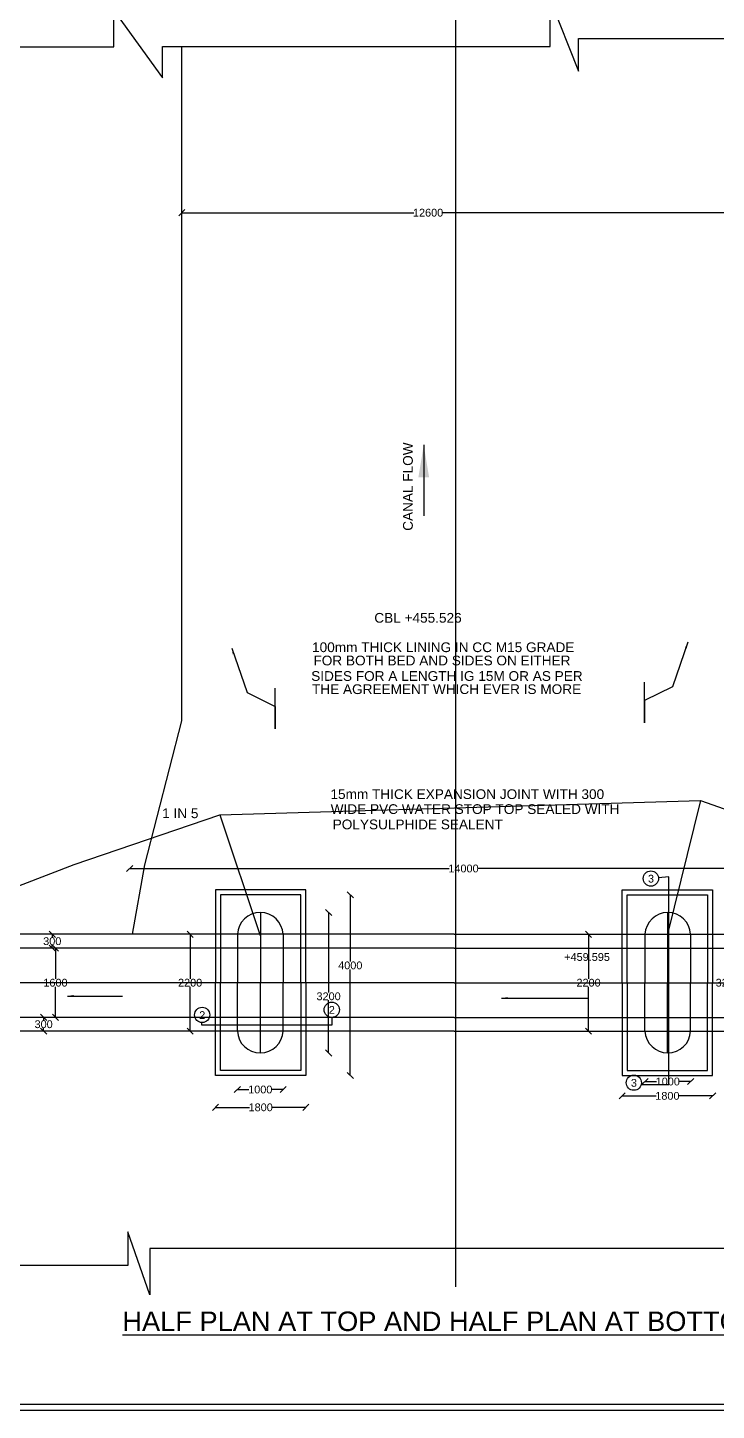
# Model space of a CAD drawing. Header units: millimetres. Extents: x 5124 to 6568637, y 2311 to 91879094.
# Drawn here: x 3484466 to 3495070, y 45927654 to 45948963 of the extents above; entities that cross this region are included whole.
import ezdxf

# ---------------------------------------------------------------- set-up
doc = ezdxf.new("R2010")
doc.units = ezdxf.units.MM
doc.header["$MEASUREMENT"] = 0
for name, color, linetype in [('DIMENSION', 7, 'Continuous'), ('DRAWING', 7, 'Continuous'), ('TEXT', 7, 'Continuous')]:
    doc.layers.add(name, color=color, linetype=linetype)
doc.styles.get("Standard").update_dxf_attribs({"font": 'arial.ttf', "height": 120})
doc.dimstyles.get("Standard").update_dxf_attribs({"dimtxt": 200, "dimasz": 110, "dimexe": 0.18, "dimexo": 0.0625, "dimgap": 0.09, "dimtad": 0, "dimtih": 1, "dimtoh": 1, "dimdec": 0, "dimzin": 0, "dimdsep": 46, "dimtxsty": 'Standard', "dimblk": 'OBLIQUE', "dimcen": 0.09, "dimse1": 1, "dimse2": 1, "dimadec": 0, "dimazin": 0, "dimtfac": 1, "dimtdec": 0, "dimtofl": 0, "dimtmove": 0, "dimatfit": 3, "dimfxl": 1, "dimtolj": 1, "dimtzin": 0, "dimarcsym": 0})

# ---------------------------------------------------------------- blocks, each defined once
blk = doc.blocks.new('_Oblique')
at = {"color": 0, "linetype": 'ByBlock', "lineweight": -2}
blk.add_line((-0.5, -0.5), (0.5, 0.5), dxfattribs=at)
blk = doc.blocks.new('*D123')
at = {"layer": 'Defpoints', "color": 0}
for p in [(3484845, 45934991), (3484845, 45934991), (3484845, 45934778)]:
    blk.add_point(p, dxfattribs=at)
at = {"layer": 'DIMENSION', "color": 0, "lineweight": -2}
for p, q in [((3484845, 45934991), (3484845, 45934946)), ((3484845, 45934778), (3484845, 45934823))]:
    blk.add_line(p, q, dxfattribs=at)
at = {"layer": 'DIMENSION', "color": 0, "lineweight": -2, "xscale": 95, "yscale": 95, "zscale": 95}
for p, rotation in [((3484845, 45934991), 90), ((3484845, 45934778), 270)]:
    blk.add_blockref('_Oblique', p, dxfattribs=dict(at, rotation=rotation))
at = {"layer": 'DIMENSION', "color": 0, "insert": (3484845, 45934884), "char_height": 120, "attachment_point": 5}
blk.add_mtext('\\A1;300', dxfattribs=at)
blk = doc.blocks.new('*D124')
at = {"layer": 'Defpoints', "color": 0}
for p in [(3484846, 45934778), (3484894, 45933710), (3484897, 45933710)]:
    blk.add_point(p, dxfattribs=at)
at = {"layer": 'DIMENSION', "color": 0, "lineweight": -2}
for p, q in [((3484894, 45934778), (3484894, 45934305)), ((3484894, 45933710), (3484894, 45934183))]:
    blk.add_line(p, q, dxfattribs=at)
at = {"layer": 'DIMENSION', "color": 0, "lineweight": -2, "xscale": 95, "yscale": 95, "zscale": 95}
for p, rotation in [((3484894, 45934778), 90), ((3484894, 45933710), 270)]:
    blk.add_blockref('_Oblique', p, dxfattribs=dict(at, rotation=rotation))
at = {"layer": 'DIMENSION', "color": 0, "insert": (3484894, 45934244), "char_height": 120, "attachment_point": 5}
blk.add_mtext('\\A1;1600', dxfattribs=at)
blk = doc.blocks.new('*D125')
at = {"layer": 'Defpoints', "color": 0}
for p in [(3484712, 45933710), (3484712, 45933710), (3484712, 45933497)]:
    blk.add_point(p, dxfattribs=at)
at = {"layer": 'DIMENSION', "color": 0, "lineweight": -2}
for p, q in [((3484712, 45933710), (3484712, 45933665)), ((3484712, 45933497), (3484712, 45933542))]:
    blk.add_line(p, q, dxfattribs=at)
at = {"layer": 'DIMENSION', "color": 0, "lineweight": -2, "xscale": 95, "yscale": 95, "zscale": 95}
for p, rotation in [((3484712, 45933710), 90), ((3484712, 45933497), 270)]:
    blk.add_blockref('_Oblique', p, dxfattribs=dict(at, rotation=rotation))
at = {"layer": 'DIMENSION', "color": 0, "insert": (3484712, 45933604), "char_height": 120, "attachment_point": 5}
blk.add_mtext('\\A1;300', dxfattribs=at)
blk = doc.blocks.new('*D126')
at = {"layer": 'Defpoints', "color": 0}
for p in [(3486952, 45934991), (3486968, 45934991), (3486952, 45933497)]:
    blk.add_point(p, dxfattribs=at)
at = {"layer": 'DIMENSION', "color": 0, "lineweight": -2}
for p, q in [((3486968, 45934991), (3486968, 45934305)), ((3486968, 45933497), (3486968, 45934183))]:
    blk.add_line(p, q, dxfattribs=at)
at = {"layer": 'DIMENSION', "color": 0, "lineweight": -2, "xscale": 95, "yscale": 95, "zscale": 95}
for p, rotation in [((3486968, 45934991), 90), ((3486968, 45933497), 270)]:
    blk.add_blockref('_Oblique', p, dxfattribs=dict(at, rotation=rotation))
at = {"layer": 'DIMENSION', "color": 0, "insert": (3486968, 45934244), "char_height": 120, "attachment_point": 5}
blk.add_mtext('\\A1;2200', dxfattribs=at)
blk = doc.blocks.new('*D127')
at = {"layer": 'Defpoints', "color": 0}
for p in [(3488052, 45935326), (3488047, 45933162), (3489100, 45933162)]:
    blk.add_point(p, dxfattribs=at)
at = {"layer": 'DIMENSION', "color": 0, "lineweight": -2}
for p, q in [((3489100, 45935326), (3489100, 45934096)), ((3489100, 45933162), (3489100, 45933973))]:
    blk.add_line(p, q, dxfattribs=at)
at = {"layer": 'DIMENSION', "color": 0, "lineweight": -2, "xscale": 95, "yscale": 95, "zscale": 95}
for p, rotation in [((3489100, 45935326), 90), ((3489100, 45933162), 270)]:
    blk.add_blockref('_Oblique', p, dxfattribs=dict(at, rotation=rotation))
at = {"layer": 'DIMENSION', "color": 0, "insert": (3489100, 45934034), "char_height": 120, "attachment_point": 5}
blk.add_mtext('\\A1;3200', dxfattribs=at)
blk = doc.blocks.new('*D128')
at = {"layer": 'Defpoints', "color": 0}
for p in [(3488674, 45935598), (3488750, 45932814), (3489434, 45932814)]:
    blk.add_point(p, dxfattribs=at)
at = {"layer": 'DIMENSION', "color": 0, "lineweight": -2}
for p, q in [((3489434, 45935598), (3489434, 45934572)), ((3489434, 45932814), (3489434, 45934450))]:
    blk.add_line(p, q, dxfattribs=at)
at = {"layer": 'DIMENSION', "color": 0, "lineweight": -2, "xscale": 95, "yscale": 95, "zscale": 95}
for p, rotation in [((3489434, 45935598), 90), ((3489434, 45932814), 270)]:
    blk.add_blockref('_Oblique', p, dxfattribs=dict(at, rotation=rotation))
at = {"layer": 'DIMENSION', "color": 0, "insert": (3489434, 45934511), "char_height": 120, "attachment_point": 5}
blk.add_mtext('\\A1;4000', dxfattribs=at)
blk = doc.blocks.new('*D129')
at = {"layer": 'Defpoints', "color": 0}
for p in [(3487696, 45933497), (3488400, 45933497), (3488400, 45932598)]:
    blk.add_point(p, dxfattribs=at)
at = {"layer": 'DIMENSION', "color": 0, "lineweight": -2}
for p, q in [((3487696, 45932598), (3487874, 45932598)), ((3488400, 45932598), (3488221, 45932598))]:
    blk.add_line(p, q, dxfattribs=at)
at = {"layer": 'DIMENSION', "color": 0, "lineweight": -2, "xscale": 95, "yscale": 95, "zscale": 95, "rotation": 180}
blk.add_blockref('_Oblique', (3487696, 45932598), dxfattribs=at)
at = {"layer": 'DIMENSION', "color": 0, "lineweight": -2, "xscale": 95, "yscale": 95, "zscale": 95}
blk.add_blockref('_Oblique', (3488400, 45932598), dxfattribs=at)
at = {"layer": 'DIMENSION', "color": 0, "insert": (3488048, 45932598), "char_height": 120, "attachment_point": 5}
blk.add_mtext('\\A1;1000', dxfattribs=at)
blk = doc.blocks.new('*D130')
at = {"layer": 'Defpoints', "color": 0}
for p in [(3487358, 45932814), (3488750, 45932814), (3488750, 45932323)]:
    blk.add_point(p, dxfattribs=at)
at = {"layer": 'DIMENSION', "color": 0, "lineweight": -2}
for p, q in [((3487358, 45932323), (3487880, 45932323)), ((3488750, 45932323), (3488227, 45932323))]:
    blk.add_line(p, q, dxfattribs=at)
at = {"layer": 'DIMENSION', "color": 0, "lineweight": -2, "xscale": 95, "yscale": 95, "zscale": 95, "rotation": 180}
blk.add_blockref('_Oblique', (3487358, 45932323), dxfattribs=at)
at = {"layer": 'DIMENSION', "color": 0, "lineweight": -2, "xscale": 95, "yscale": 95, "zscale": 95}
blk.add_blockref('_Oblique', (3488750, 45932323), dxfattribs=at)
at = {"layer": 'DIMENSION', "color": 0, "insert": (3488054, 45932323), "char_height": 120, "attachment_point": 5}
blk.add_mtext('\\A1;1800', dxfattribs=at)
blk = doc.blocks.new('*D131')
at = {"layer": 'Defpoints', "color": 0}
for p in [(3486036, 45935996), (3496318, 45936004), (3496318, 45934991)]:
    blk.add_point(p, dxfattribs=at)
at = {"layer": 'DIMENSION', "color": 0, "lineweight": -2}
for p, q in [((3486036, 45936004), (3490957, 45936004)), ((3496318, 45936004), (3491397, 45936004))]:
    blk.add_line(p, q, dxfattribs=at)
at = {"layer": 'DIMENSION', "color": 0, "lineweight": -2, "xscale": 95, "yscale": 95, "zscale": 95, "rotation": 180}
blk.add_blockref('_Oblique', (3486036, 45936004), dxfattribs=at)
at = {"layer": 'DIMENSION', "color": 0, "lineweight": -2, "xscale": 95, "yscale": 95, "zscale": 95}
blk.add_blockref('_Oblique', (3496318, 45936004), dxfattribs=at)
at = {"layer": 'DIMENSION', "color": 0, "insert": (3491177, 45936004), "char_height": 120, "attachment_point": 5}
blk.add_mtext('\\A1;14000', dxfattribs=at)
blk = doc.blocks.new('*D132')
at = {"layer": 'Defpoints', "color": 0}
for p in [(3493103, 45934991), (3493876, 45934991), (3493876, 45933497)]:
    blk.add_point(p, dxfattribs=at)
at = {"layer": 'DIMENSION', "color": 0, "lineweight": -2}
for p, q in [((3493103, 45934991), (3493103, 45934305)), ((3493103, 45933497), (3493103, 45934183))]:
    blk.add_line(p, q, dxfattribs=at)
at = {"layer": 'DIMENSION', "color": 0, "lineweight": -2, "xscale": 95, "yscale": 95, "zscale": 95}
for p, rotation in [((3493103, 45934991), 90), ((3493103, 45933497), 270)]:
    blk.add_blockref('_Oblique', p, dxfattribs=dict(at, rotation=rotation))
at = {"layer": 'DIMENSION', "color": 0, "insert": (3493103, 45934244), "char_height": 120, "attachment_point": 5}
blk.add_mtext('\\A1;2200', dxfattribs=at)
blk = doc.blocks.new('*D133')
at = {"layer": 'Defpoints', "color": 0}
for p in [(3494318, 45935326), (3495246, 45935326), (3494323, 45933162)]:
    blk.add_point(p, dxfattribs=at)
at = {"layer": 'DIMENSION', "color": 0, "lineweight": -2}
for p, q in [((3495246, 45935326), (3495246, 45934305)), ((3495246, 45933162), (3495246, 45934183))]:
    blk.add_line(p, q, dxfattribs=at)
at = {"layer": 'DIMENSION', "color": 0, "lineweight": -2, "xscale": 95, "yscale": 95, "zscale": 95}
for p, rotation in [((3495246, 45935326), 90), ((3495246, 45933162), 270)]:
    blk.add_blockref('_Oblique', p, dxfattribs=dict(at, rotation=rotation))
at = {"layer": 'DIMENSION', "color": 0, "insert": (3495246, 45934244), "char_height": 120, "attachment_point": 5}
blk.add_mtext('\\A1;3200', dxfattribs=at)
blk = doc.blocks.new('*D134')
at = {"layer": 'Defpoints', "color": 0}
for p in [(3494937, 45935598), (3494937, 45932890), (3495686, 45932890)]:
    blk.add_point(p, dxfattribs=at)
at = {"layer": 'DIMENSION', "color": 0, "lineweight": -2}
for p, q in [((3495686, 45935598), (3495686, 45934305)), ((3495686, 45932890), (3495686, 45934183))]:
    blk.add_line(p, q, dxfattribs=at)
at = {"layer": 'DIMENSION', "color": 0, "lineweight": -2, "xscale": 95, "yscale": 95, "zscale": 95}
for p, rotation in [((3495686, 45935598), 90), ((3495686, 45932890), 270)]:
    blk.add_blockref('_Oblique', p, dxfattribs=dict(at, rotation=rotation))
at = {"layer": 'DIMENSION', "color": 0, "insert": (3495686, 45934244), "char_height": 120, "attachment_point": 5}
blk.add_mtext('\\A1;4000', dxfattribs=at)
blk = doc.blocks.new('*D157')
at = {"layer": 'Defpoints', "color": 0}
for p in [(3493971, 45933497), (3494675, 45933497), (3494675, 45932721)]:
    blk.add_point(p, dxfattribs=at)
at = {"layer": 'DIMENSION', "color": 0, "lineweight": -2}
for p, q in [((3493971, 45932721), (3494150, 45932721)), ((3494675, 45932721), (3494496, 45932721))]:
    blk.add_line(p, q, dxfattribs=at)
at = {"layer": 'DIMENSION', "color": 0, "lineweight": -2, "xscale": 95, "yscale": 95, "zscale": 95, "rotation": 180}
blk.add_blockref('_Oblique', (3493971, 45932721), dxfattribs=at)
at = {"layer": 'DIMENSION', "color": 0, "lineweight": -2, "xscale": 95, "yscale": 95, "zscale": 95}
blk.add_blockref('_Oblique', (3494675, 45932721), dxfattribs=at)
at = {"layer": 'DIMENSION', "color": 0, "insert": (3494323, 45932721), "char_height": 120, "attachment_point": 5}
blk.add_mtext('\\A1;1000', dxfattribs=at)
blk = doc.blocks.new('*D158')
at = {"layer": 'Defpoints', "color": 0}
for p in [(3493621, 45932814), (3495013, 45932814), (3495013, 45932500)]:
    blk.add_point(p, dxfattribs=at)
at = {"layer": 'DIMENSION', "color": 0, "lineweight": -2}
for p, q in [((3493621, 45932500), (3494144, 45932500)), ((3495013, 45932500), (3494490, 45932500))]:
    blk.add_line(p, q, dxfattribs=at)
at = {"layer": 'DIMENSION', "color": 0, "lineweight": -2, "xscale": 95, "yscale": 95, "zscale": 95, "rotation": 180}
blk.add_blockref('_Oblique', (3493621, 45932500), dxfattribs=at)
at = {"layer": 'DIMENSION', "color": 0, "lineweight": -2, "xscale": 95, "yscale": 95, "zscale": 95}
blk.add_blockref('_Oblique', (3495013, 45932500), dxfattribs=at)
at = {"layer": 'DIMENSION', "color": 0, "insert": (3494317, 45932500), "char_height": 120, "attachment_point": 5}
blk.add_mtext('\\A1;1800', dxfattribs=at)
blk = doc.blocks.new('*D172')
at = {"layer": 'Defpoints', "color": 0}
for p in [(3486840, 45946111), (3495538, 45946111), (3495538, 45946111)]:
    blk.add_point(p, dxfattribs=at)
at = {"layer": 'DRAWING', "color": 0, "lineweight": -2}
for p, q in [((3486840, 45946111), (3490412, 45946111)), ((3495538, 45946111), (3490852, 45946111))]:
    blk.add_line(p, q, dxfattribs=at)
at = {"layer": 'DRAWING', "color": 0, "lineweight": -2, "xscale": 95, "yscale": 95, "zscale": 95, "rotation": 180}
blk.add_blockref('_Oblique', (3486840, 45946111), dxfattribs=at)
at = {"layer": 'DRAWING', "color": 0, "lineweight": -2, "xscale": 95, "yscale": 95, "zscale": 95}
blk.add_blockref('_Oblique', (3495538, 45946111), dxfattribs=at)
at = {"layer": 'DRAWING', "color": 0, "insert": (3490632, 45946111), "char_height": 120, "attachment_point": 5}
blk.add_mtext('\\A1;12600', dxfattribs=at)

msp = doc.modelspace()

# ---------------------------------------------------------------- linework, layer by layer
at = {"layer": 'DRAWING'}
for points in [[(3470047, 45961842), (3521724, 45961842), (3521724, 45927654), (3470047, 45927654)], [(3470137.5, 45961751.5), (3521633.5, 45961751.5), (3521633.5, 45927744.5), (3470137.5, 45927744.5)]]:
    msp.add_lwpolyline(points, close=True, dxfattribs=at)
for points in [[(3491055.5, 45949545), (3491055.5, 45929555)], [(3470359, 45934588.5), (3470359, 45948476), (3475589.5, 45948476), (3475589.5, 45948982.5), (3476503, 45948063.5), (3476503, 45948572), (3480999, 45948572), (3480999, 45949234.5), (3481724.5, 45948158), (3481724.5, 45948665.5), (3485795.5, 45948665.5), (3485795.5, 45949227.5), (3486541.5, 45948191), (3486541.5, 45948673), (3492513, 45948673), (3492513, 45949397), (3492947.5, 45948295), (3492947.5, 45948795), (3502799.5, 45948795)], [(3486080.6, 45934991), (3486268, 45936059), (3486840.5, 45938281), (3486840.5, 45948673)], [(3481836, 45934778), (3485183, 45936067), (3487423, 45936834), (3494827.5, 45937053.5), (3494318, 45934991)], [(3494827.5, 45937053.5), (3500665, 45934991)], [(3487423, 45936834), (3488047.5, 45934973.6)], [(3493923.5, 45932673.5), (3494337, 45932673.5), (3494337, 45935874.5), (3494180, 45935860.5)], [(3488749.5, 45934244), (3488749.5, 45935673.5), (3487357.5, 45935673.5), (3487357.5, 45934244)], [(3488673.5, 45934244), (3488673.5, 45935597.5), (3487433.5, 45935597.5), (3487433.5, 45934244)], [(3493621, 45934244), (3493621, 45935673.5), (3495013, 45935673.5), (3495013, 45934244)], [(3493697, 45934244), (3493697, 45935597.5), (3494937, 45935597.5), (3494937, 45934244)], [(3488052.5, 45935326), (3488052.5, 45934244)], [(3494318, 45935326), (3494318, 45934244)], [(3491032.6, 45934991), (3481128.5, 45934991), (3481128.5, 45934244)], [(3487695.5, 45934991), (3487695.5, 45934244)], [(3488399.5, 45934991), (3488399.5, 45934244)], [(3491032.6, 45934991), (3501242, 45934991), (3501242, 45934244)], [(3493971, 45934991), (3493971, 45934244)], [(3494675, 45934991), (3494675, 45934244)], [(3491032.6, 45934778), (3481836, 45934778), (3481836, 45934244)], [(3491032.6, 45934778), (3500534.5, 45934778), (3500534.5, 45934244)], [(3500679, 45930150), (3486345, 45930150), (3486345, 45929434), (3486008, 45930405.5), (3486008, 45929885.5), (3481222, 45929885.5), (3481222, 45929409.5), (3480676, 45930298), (3480676, 45929806.5), (3470360.5, 45929806.5), (3470359, 45934588.5)], [(3491032.6, 45934244), (3470359.1, 45934244)], [(3491032.6, 45933497), (3481128.5, 45933497), (3481128.5, 45934244)], [(3491032.6, 45933710), (3481836, 45933710), (3481836, 45934244)], [(3488749.5, 45934244), (3488749.5, 45932814.5), (3487357.5, 45932814.5), (3487357.5, 45934244)], [(3488673.5, 45934244), (3488673.5, 45932890.5), (3487433.5, 45932890.5), (3487433.5, 45934244)], [(3487695.5, 45933497), (3487695.5, 45934244)], [(3488052.5, 45933162), (3488052.5, 45934244)], [(3488399.5, 45933497), (3488399.5, 45934244)], [(3491032.6, 45934244), (3510383, 45934244)], [(3491032.6, 45934244), (3510383, 45934244)], [(3491032.6, 45933710), (3500534.5, 45933710), (3500534.5, 45934244)], [(3491032.6, 45933497), (3501242, 45933497), (3501242, 45934244)], [(3493621, 45934244), (3493621, 45932814.5), (3495013, 45932814.5), (3495013, 45934244)], [(3493697, 45934244), (3493697, 45932890.5), (3494937, 45932890.5), (3494937, 45934244)], [(3493971, 45933497), (3493971, 45934244)], [(3494318, 45933162), (3494318, 45934244)], [(3494675, 45933497), (3494675, 45934244)], [(3489148.5, 45933710), (3489148.5, 45933589), (3487146.5, 45933589), (3487148.2, 45933630.1)]]:
    msp.add_lwpolyline(points, dxfattribs=at)
for centre in [(3494063, 45935850), (3489148.5, 45933827.5), (3487153, 45933747.5), (3493800.5, 45932703.5)]:
    msp.add_circle(centre, 117.5, dxfattribs=at)
for centre, start, end in [((3488047.5, 45934973.6), 2.82896, 177.17104), ((3494323, 45934973.6), 2.82896, 177.17104), ((3488047.5, 45933514.4), 182.82896, 357.17104), ((3494323, 45933514.4), 182.82896, 357.17104)]:
    msp.add_arc(centre, 352.4, start, end, dxfattribs=at)

# ---------------------------------------------------------------- texts
msp.add_text('CANAL FLOW', height=150, rotation=90, dxfattribs=at).set_placement((3490396.7, 45941208.9))
for s, height, p in [('CBL +455.526', 150, (3489804, 45939792.9)), ('100mm THICK LINING IN CC M15 GRADE', 150, (3488845.4, 45939339.5)), ('FOR BOTH BED AND SIDES ON EITHER', 150, (3488866.8, 45939135)), ('SIDES FOR A LENGTH IG 15M OR AS PER', 150, (3488832.2, 45938896.2)), ('THE AGREEMENT WHICH EVER IS MORE', 150, (3488844.6, 45938693.3)), ('15mm THICK EXPANSION JOINT WITH 300', 150, (3489128.8, 45937075.4)), ('1 IN 5', 150, (3486536.8, 45936780.5)), ('WIDE PVC WATER STOP TOP SEALED WITH', 150, (3489132.3, 45936845)), ('POLYSULPHIDE SEALENT', 150, (3489163, 45936609.2)), ('3', 120, (3494017.7, 45935787.7)), ('+459.595', 120, (3492728.2, 45934580.7)), ('2', 120, (3489103.2, 45933765.2)), ('2', 120, (3487107.7, 45933685.2)), ('3', 120, (3493755.3, 45932641.2))]:
    msp.add_text(s, height=height, dxfattribs=at).set_placement(p)
at = {"layer": 'TEXT'}
msp.add_text('%%UHALF PLAN AT TOP AND HALF PLAN AT BOTTOM', height=300, dxfattribs=at).set_placement((3485924.3, 45928876.5))

# ---------------------------------------------------------------- dimensions: what is measured, and where the dimension line sits
at = {"layer": 'DIMENSION'}
for base, p1, p2, text, picture, middle in [((3496318, 45936004.5), (3486036, 45935996.5), (3496318, 45934991), '14000', '*D131', (3491177, 45936004.5)), ((3488399.5, 45932598.5), (3487695.5, 45933497), (3488399.5, 45933497), '1000', '*D129', (3488047.5, 45932598.5)), ((3494675, 45932721), (3493971, 45933497), (3494675, 45933497), '1000', '*D157', (3494323, 45932721)), ((3488749.5, 45932323), (3487357.5, 45932814.5), (3488749.5, 45932814.5), '1800', '*D130', (3488053.5, 45932323)), ((3495013, 45932499.5), (3493621, 45932814.5), (3495013, 45932814.5), '1800', '*D158', (3494317, 45932499.5))]:
    dim = msp.add_linear_dim(base=base, p1=p1, p2=p2, text=text, dimstyle='Standard', override={"dimasz": 95, "dimarcsym": 1}, dxfattribs=at)
    dim.commit()
    dim.dimension.update_dxf_attribs({"geometry": picture, "text_midpoint": middle})
for base, p1, p2, text, picture, middle in [((3489434, 45932814.5), (3488673.5, 45935597.5), (3488749.5, 45932814.5), '4000', '*D128', (3489434, 45934511)), ((3489099.5, 45933162), (3488052.5, 45935326), (3488046.5, 45933162), '3200', '*D127', (3489099.5, 45934034.5))]:
    dim = msp.add_linear_dim(base=base, p1=p1, p2=p2, angle=90, text=text, dimstyle='Standard', override={"dimasz": 95, "dimarcsym": 1}, dxfattribs=at)
    dim.commit()
    dim.dimension.update_dxf_attribs({"geometry": picture, "text_midpoint": middle, "dimtype": 160})
for base, p1, p2, text, picture, middle in [((3495686, 45932890.5), (3494937, 45935597.5), (3494937, 45932890.5), '4000', '*D134', (3495686, 45934244)), ((3495246, 45935326), (3494323, 45933162), (3494318, 45935326), '3200', '*D133', (3495246, 45934244)), ((3484845.5, 45934991), (3484845.5, 45934778), (3484845.5, 45934991), '300', '*D123', (3484845.5, 45934884.5)), ((3486968.5, 45934991), (3486952, 45933497), (3486952, 45934991), '2200', '*D126', (3486968.5, 45934244)), ((3493103.5, 45934991), (3493876.5, 45933497), (3493876.5, 45934991), '2200', '*D132', (3493103.5, 45934244)), ((3484894, 45933710), (3484845.5, 45934778), (3484897, 45933710), '1600', '*D124', (3484894, 45934244)), ((3484712, 45933710), (3484712, 45933497), (3484712, 45933710), '300', '*D125', (3484712, 45933603.5))]:
    dim = msp.add_linear_dim(base=base, p1=p1, p2=p2, angle=90, text=text, dimstyle='Standard', override={"dimasz": 95, "dimarcsym": 1}, dxfattribs=at)
    dim.commit()
    dim.dimension.update_dxf_attribs({"geometry": picture, "text_midpoint": middle})
at = {"layer": 'DRAWING'}
dim = msp.add_linear_dim(base=(3495537.5, 45946111), p1=(3486840.5, 45946111), p2=(3495537.5, 45946111), text='12600', dimstyle='Standard', override={"dimasz": 95, "dimarcsym": 1}, dxfattribs=at)
dim.commit()
dim.dimension.update_dxf_attribs({"geometry": '*D172', "text_midpoint": (3490632, 45946111), "dimtype": 160})

# ---------------------------------------------------------------- leaders
for points, override in [([(3490565.2, 45942532.9), (3490565.2, 45941438.4)], {"dimasz": 500, "dimgap": 0.09, "dimtad": 0, "dimarcsym": 1}), ([(3494633.5, 45939493.5), (3494396, 45938806.5), (3493966, 45938595), (3493966, 45938248.5), (3493966, 45938874)], {"dimasz": 95, "dimgap": 0.09, "dimtad": 0, "dimarcsym": 1}), ([(3487607.5, 45939402), (3487845, 45938715), (3488275, 45938503.5), (3488275, 45938157), (3488275, 45938782.5)], {"dimasz": 95, "dimgap": 0.09, "dimtad": 0, "dimarcsym": 1}), ([(3485079.5, 45934039.5), (3485928.5, 45934039.5)], {"dimasz": 95, "dimgap": 0.09, "dimtad": 0, "dimarcsym": 1}), ([(3491761, 45934007), (3493088, 45934007)], {"dimasz": 95, "dimgap": 0.09, "dimtad": 0, "dimarcsym": 1})]:
    msp.add_leader(points, dimstyle='Standard', override=override, dxfattribs=at)

doc.saveas('drawing.dxf')
